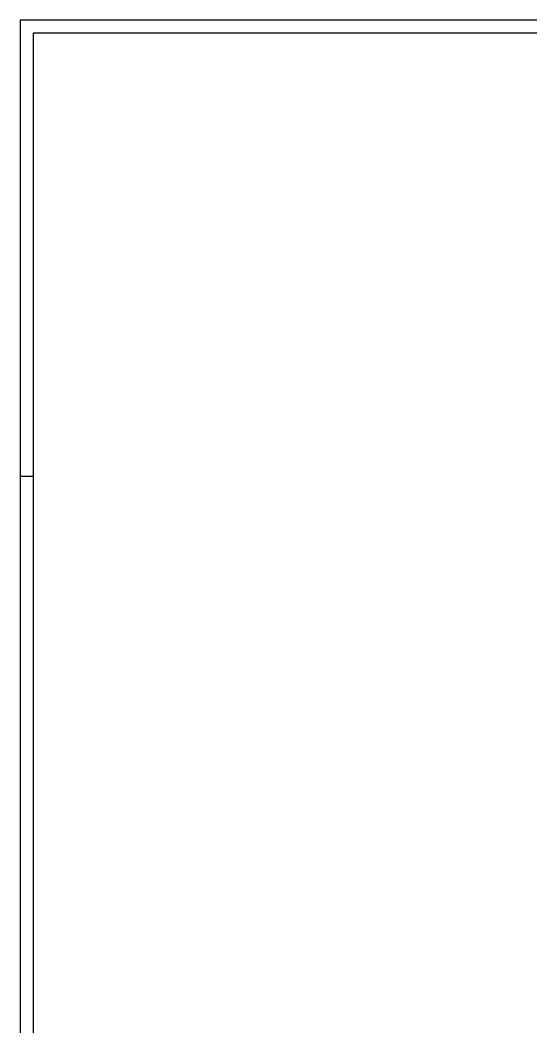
# Model space of a CAD drawing. Header units: millimetres. Extents: x -22 to 819, y -311 to 283.
# Drawn here: x -22.3 to 172.5, y -100.7 to 283 of the extents above; entities that cross this region are included whole.
import ezdxf

# ---------------------------------------------------------------- set-up
doc = ezdxf.new("R2010")
doc.units = ezdxf.units.MM

# ---------------------------------------------------------------- blocks, each defined once
blk = doc.blocks.new('Unknown-43751636-1168')
at = {"color": 5, "linetype": 'Continuous'}
for p, q in [((818.75, 282.99), (-22.25, 282.99)), ((-22.25, 282.99), (-22.25, -311.01)), ((813.75, 277.99), (-17.25, 277.99)), ((-17.25, 277.99), (-17.25, -306.01))]:
    blk.add_line(p, q, dxfattribs=at)
at = {"color": 7, "linetype": 'Continuous'}
blk.add_line((-17.25, 108.99), (-22.25, 108.99), dxfattribs=at)

msp = doc.modelspace()

# ---------------------------------------------------------------- block references
msp.add_blockref('Unknown-43751636-1168', (0, 0))

doc.saveas('drawing.dxf')
